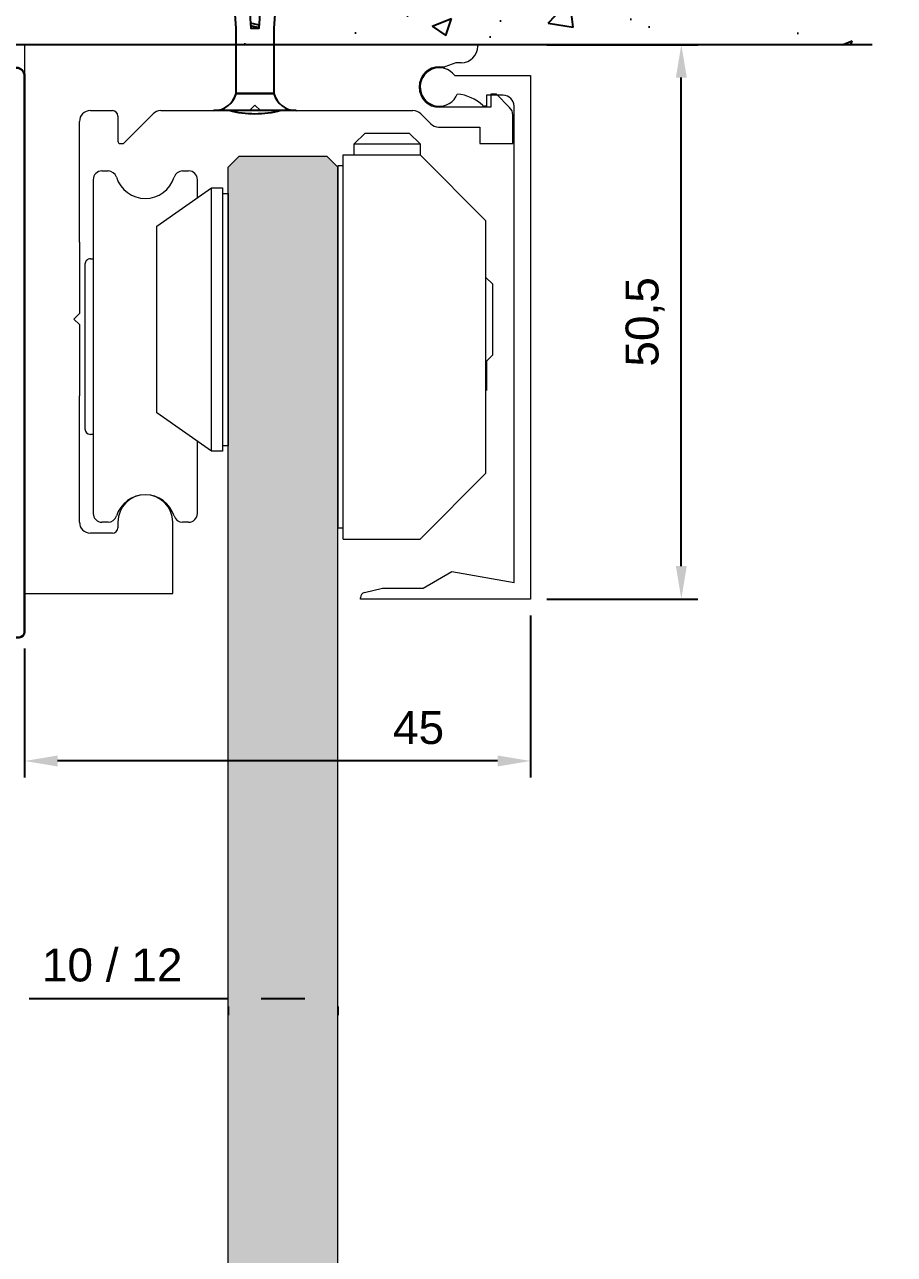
# Model space of a CAD drawing. Header units: millimetres. Extents: x 3394 to 4591, y 1370 to 2211.
# Drawn here: x 4265 to 4344.3, y 2027.5 to 2139.5 of the extents above; entities that cross this region are included whole.
import ezdxf

# ---------------------------------------------------------------- set-up
doc = ezdxf.new("R2010")
doc.units = ezdxf.units.MM
doc.linetypes.add('HIDDEN', pattern=[1.905, 1.27, -0.635])
doc.layers.add('ALUMINIUM', color=7, linetype='Continuous', lineweight=30)
doc.layers.add('GLASS & JOINTS', color=250, linetype='Continuous', lineweight=13)
doc.layers.add('Blocchi', color=7, linetype='Continuous')
doc.layers.add('quote', color=3, linetype='Continuous')
doc.layers.add('GLASS HATCH', color=7, linetype='Continuous', true_color=0xb8ffed, transparency=0.5)
doc.styles.get("Standard").update_dxf_attribs({"font": 'arial.ttf'})
doc.dimstyles.new('ISO-25$0', dxfattribs={"dimtxt": 3, "dimasz": 3, "dimexe": 1.5, "dimexo": 1.5, "dimgap": 1.5, "dimtad": 1, "dimtxsty": 'Standard', "dimcen": 2.5, "dimadec": 0, "dimazin": 0, "dimtfac": 1, "dimtmove": 0, "dimatfit": 3, "dimfxl": 0, "dimarcsym": 0})

# ---------------------------------------------------------------- blocks, each defined once
blk = doc.blocks.new('binario Glass')
at = {"layer": 'ALUMINIUM', "color": 6}
for p, q in [((19.49999999999955, 53.99999999999977), (8.999999999999545, 53.99999999999932)), ((8.999999999999545, 53.99999999999932), (8.999999999999545, 52.79999999999859)), ((8.999999999999545, 52.79999999999859), (9.447058823529005, 51.96176470588193)), ((10.5, 52.79999999999995), (11.89999999999964, 52.79999999999995)), ((20, 2.849999999999682), (19.99999999999955, 53.49999999999977)), ((12.19999999999982, 52.49999999999977), (12.19999999999936, 48.09999999999968)), ((13.89999999999964, 51.99999999999977), (17.5, 52.00000000000023)), ((13.39999999999918, 47.09999999999923), (13.39999999999964, 51.49999999999932)), ((18, 51.49999999999977), (18, 42.70367250373897)), ((9.447058823529005, 48.63823529411661), (8.99999999999909, 47.79999999999768)), ((10.19999999999936, 48.09999999999923), (10.19999999999982, 48.44999999999868)), ((8.99999999999909, 47.79999999999768), (8.99999999999909, 47.60000000000014)), ((11.89999999999918, 47.7999999999995), (10.49999999999955, 47.7999999999995)), ((9.99999999999909, 46.59999999999877), (12.89999999999918, 46.59999999999923)), ((18, 39.29632749626148), (18, 4.849999999999682)), ((13.49999999999955, 11.49999999999977), (9.5, 11.49999999999977)), ((9.5, 11.49999999999977), (9.499999999999545, 8.3961314041087)), ((13.49999999999955, 2.749999999999318), (13.49999999999955, 11.49999999999932)), ((-12.199999999998, 8.450000000000045), (-14.20000000000073, 6.449999999997317)), ((-10.50000000000091, 8.450000000000045), (-12.199999999998, 8.450000000000045)), ((9.499999999999545, 8.396131404108246), (10.99999999999955, 7.345820096793659)), ((-9.50000000000091, 6.414213562370378), (-9.50000000000091, 7.450000000000045)), ((10.99999999999955, 7.345820096794114), (11, 2.499999999999318)), ((-14.20000000000073, 6.449999999997317), (-14.20000000000073, 1.999999999999318)), ((-11.50000000000091, 3.999999999997499), (-9.792893218814243, 5.707106781184166)), ((-17.69999999999982, 3.999999999999773), (-17.69999999999982, -2.273736754432321e-13)), ((-16.20000000000027, 1.999999999999773), (-16.19999999999982, 3.999999999999318)), ((-11.50000000000091, 2.499999999997499), (-11.50000000000091, 3.999999999997499)), ((17.24999999999955, 4.099999999999682), (16.44999999999982, 4.099999999999682)), ((-0.5000000000004547, 2.499999999999318), (-11.50000000000091, 2.499999999997499)), ((-9.094947017729282e-13, 1.999999999999773), (-0.5000000000004547, 2.499999999999773)), ((0.4999999999995453, 2.499999999999318), (-9.094947017729282e-13, 1.999999999999318)), ((10.99999999999955, 2.499999999998863), (0.4999999999995453, 2.499999999998863)), ((15.69999999999982, 3.349999999999682), (15.69999999999982, 2.749999999999773)), ((-14.20000000000073, 1.999999999999773), (-16.20000000000027, 1.999999999999773)), ((14.94999999999982, 1.999999999999773), (14.24999999999955, 1.999999999999773)), ((17.69999999999982, -2.273736754432321e-13), (17.69999999999982, 2.099999999999682)), ((17.69999999999982, 2.099999999999682), (19.25, 2.099999999999682)), ((-17.69999999999982, -2.273736754432321e-13), (17.69999999999982, 2.273736754432321e-13))]:
    blk.add_line(p, q, dxfattribs=at)
for centre, radius, start, end in [((19.49999999999955, 53.49999999999977), 0.5000000000000006, 0, 90), ((10.5, 52.49999999999977), 0.3000000000000116, 90, 206.5650511771013), ((11.89999999999964, 52.49999999999977), 0.3000000000000086, 0, 89.99999999997395), ((9.85923744793854, 52.12521325417515), 0.4434034803196035, 201.6306951433602, 32.86572148394345), ((13.89999999999964, 51.49999999999977), 0.5000000000000006, 90, 180), ((17.5, 51.49999999999977), 0.4999999999999449, 0, 90), ((9.799999999999272, 48.44999999999868), 0.4000000000000341, 0, 151.9275130641248), ((9.99999999999909, 47.59999999999923), 1.00000000000006, 179.9999999999609, 270), ((10.49999999999955, 48.09999999999923), 0.2999999999999531, 180, 270), ((11.89999999999918, 48.09999999999923), 0.3000000000000676, 270, 0), ((12.89999999999964, 47.09999999999923), 0.4999999999999449, 270, 0), ((12.46910902998798, 42.18236283260489), 0.6000000000000225, 329.7924970405892, 149.7924970406004), ((15.66762175605481, 43.03940173452588), 0.6000000000000802, 60.20750295857892, 240.207502958608), ((14.49999999999955, 40.99999999999977), 2.949999999999989, 29.5918457939272, 60.207502958608), ((17.5, 42.70367250373897), 0.5000000000000006, 209.5918457939627, 0), ((14.49999999997817, 40.99999999996339), 2.94999999999993, 149.7924970401803, 330.4081542067611), ((14.49999999999955, 40.99999999999977), 1.74999999999994, 149.7924970412662, 60.207502958608), ((17.5, 39.29632749626148), 0.5000000000000578, 0, 150.4081542068193), ((-10.50000000000091, 7.450000000000045), 0.9999999999999437, 0, 90), ((-10.50000000000091, 6.414213562370378), 1, 314.9999999999816, 0), ((-16.95000000000027, 3.999999999999773), 0.7500000000000008, 0, 180), ((17.24999999999955, 4.849999999999682), 0.7500000000000008, 270, 0), ((16.44999999999982, 3.349999999999682), 0.7500000000000004, 90, 180), ((14.25, 2.749999999999318), 0.7500000000000004, 180, 270), ((14.94999999999982, 2.749999999999318), 0.7500000000000008, 270, 0), ((19.25, 2.849999999999682), 0.7500000000000572, 270, 0)]:
    blk.add_arc(centre, radius, start, end, dxfattribs=at)
blk = doc.blocks.new('tassello')
at = {"color": 3}
blk.add_lwpolyline([(3, 1.570796257510665e-07), (-2.999999999999545, -1.570796257510665e-07, -0.3401220104936952), (-1.375000319165338, -1.250000071994691), (1.375000450065272, -1.249999928004968, -0.340122010493692)], format="xyb", close=True, dxfattribs=at)
blk.add_lwpolyline([(1.874999297992872, 2.706655095607857e-07, 0.1333334733354841), (-1.875004240001545, -1.267407697014278e-06)], format="xyb", dxfattribs=at)
blk.add_lwpolyline([(1.375000065449967, -1.249999928004968), (-1.374999934550033, -1.250000071994691), (-1.374999685840066, -6.000006722344892), (-1.514511788918753, -7.995129047307159), (-1.102926612364172, -9.27695898096215), (-1.601707516085298, -9.242081083864718), (-1.70634222071385, -10.73842993679193), (-1.294761733204268, -12.02024455294702), (-1.793536372447306, -11.98536659390868), (-1.898172062717549, -13.48173039186952), (-1.486591798665359, -14.76354558333946), (-1.985366228808743, -14.7286681039526), (-2.090002457646733, -16.22503195333513), (-1.678421875608365, -17.50684657795955), (-2.177196087602624, -17.47196914878975), (-2.281830814848945, -18.9683191748336), (-1.870245669293126, -20.25014801194391), (-2.369025941530708, -20.21527012404079), (-2.456223430502632, -21.46224735550584), (-2.204213907744816, -23.23412025708615), (-1.505914805239172, -23.28295007714667), (-0.2973747557671231, -6.000000015570095), (0.2973753840860809, -5.99999998442911), (1.505917743425016, -23.2829574194476), (2.20421575894261, -23.23412810191633), (2.456225848420218, -21.46224988475228), (2.369028558469836, -20.21527737595682), (1.870245568232804, -20.25015550640762), (2.281832781129651, -18.96831899841698), (2.177197890498974, -17.47196888770259), (1.678417425663156, -17.50684684156101), (2.090002603433732, -16.22501667171377), (1.985367797958588, -14.72867542913707), (1.486590100073954, -14.76355318951244), (1.898173425731329, -13.48173034501428), (1.793538127552893, -11.98537440608982), (1.294759911569599, -12.02025216773109), (1.706343255823867, -10.73842847939204), (1.601708483914081, -9.242080916134114), (1.102927072360217, -9.27695890123016), (1.514512568744976, -7.995128067538985), (1.375000314159479, -6.000006578354487)], close=True, dxfattribs=at)
at = {"color": 8}
for points in [[(0.3129558258256111, -6.222809483613332), (-0.3238356660267527, -6.378417016955609)], [(0.2988003152267993, -6.020378984354466), (-0.309188176994212, -6.168948016188665)], [(0.3767973736285057, -7.13578248027045), (-0.3898966165616002, -7.323133020414502)], [(0.3626418630296939, -6.933352481011639), (-0.3752491275290595, -7.113664519647614)], [(0.4406379214315166, -8.0487534769278), (-0.455958067096617, -8.267847523873456)], [(0.4264834108325886, -7.846325477668984), (-0.441310078063907, -8.058381023106449)], [(0.5044784692349822, -8.961725473585034), (-0.522019517631179, -9.212562027332297)], [(0.4903234586354301, -8.75929497432628), (-0.507372028599093, -9.003093526565408)], [(0.5541645064386103, -9.672266470983345), (-0.5734334791341098, -9.947808030024248)], [(0.6180070542422982, -10.58524496764051), (-0.6394929296684495, -10.89253003348313)], [(0.5683200170378768, -9.874696470242156), (-0.5880809681657411, -10.15727653079125)], [(0.6818491020458168, -11.49822446429778), (-0.7055543802025568, -11.83725253694195)], [(0.6321625648415647, -10.78767546689937), (-0.6541404187005355, -11.10199853425013)], [(0.7456906498491662, -12.41120346095499), (-0.7716158307371188, -12.78197454040094)], [(0.6960041126449141, -11.70065446355659), (-0.7202018692350975, -12.04672103770895)], [(0.8095321976525156, -13.32418245761221), (-0.8376772812716808, -13.72669704385987)], [(0.7598461604484328, -12.61363396021386), (-0.7862633197692048, -12.99144354116788)], [(0.8733742454560343, -14.23716145426931), (-0.9037382318060736, -14.67141954731881)], [(0.8236877082517822, -13.52661295687096), (-0.8523242703040523, -13.9361660446267)], [(-0.8249992814326106, -13.72361754319616), (-0.8249992907649357, -13.54538754319617)], [(-0.8249992328128428, -14.65219104319601), (-0.8249992706523699, -13.92951204319604)], [(0.8250007460760571, -14.24900045680226), (0.8250007092347005, -13.54538745680236)], [(0.9249972934157995, -15.15312645156644), (-0.9249866829140956, -15.60519154843121)], [(0.8875297560553008, -14.43959195352829), (-0.9183857208381596, -14.88088854808564)], [(-0.824999184193075, -15.58076504319604), (-0.8249992220321474, -14.8580855431959)], [(0.8250007946962796, -15.17757395680212), (0.8250007568562978, -14.45488745680223)], [(0.9249978041962095, -15.35901595156633), (-0.9250121721333926, -15.81108704843257)], [(0.9249988420360751, -16.08170595156628), (-0.9249856342935345, -16.53377054843111)], [(-0.8249991355728525, -16.50933854319589), (-0.8249991734119249, -15.78665904319598)], [(0.8250008433160474, -16.10614795680215), (0.8250008054765203, -15.3834609568022)], [(0.9249988528163158, -16.28759495156623), (-0.9250111235128315, -16.73966654843241)], [(0.9249998906566361, -17.01028495156618), (-0.924984085673259, -17.46235004843106)], [(-0.82499908695263, -17.43791204319587), (-0.8249991247921571, -16.71523304319578)], [(0.8250008919358152, -17.034721456802), (0.8250008540962881, -16.31203445680205)], [(0.9250004014365913, -17.21617445156608), (-0.925009574892556, -17.66824554843231)], [(-0.8249990383328623, -18.36648554319584), (-0.8249990761723893, -17.64380654319586)], [(0.8250009405560377, -17.96329495680197), (0.8250009027160559, -17.24060795680214)], [(0.9250004500568139, -18.14474595156605), (-0.9250100262725027, -18.59681754843234)], [(0.9249999392764039, -17.93885695156598), (-0.9249845370532057, -18.39092204843098)], [(-0.8249989897130945, -19.29505904319569), (-0.8249990275521668, -18.57238004319572)], [(0.8250009891762602, -18.89186845680194), (0.8250009513362784, -18.16918195680194)], [(0.9249999986768671, -19.07331795156608), (-0.925009977652735, -19.52538904843232)], [(0.9249994878964571, -18.86742845156607), (-0.924984488433438, -19.31949354843096)], [(-0.824998941092872, -20.22363304319572), (-0.8249989789319443, -19.50095354319581)], [(0.825001037796028, -19.8204419568018), (0.8250009999565009, -19.09775545680202)], [(0.9250000472966349, -20.00188945156594), (-0.9250099290329672, -20.45396104843223)], [(0.9249995365162249, -19.79600045156599), (-0.9249844398136702, -20.24806554843087)], [(-0.8249988924726495, -21.15220654319558), (-0.8249989303121765, -20.4295275431956)], [(0.8250010864157957, -20.74901595680183), (0.8250010485762687, -20.02632895680188)], [(0.9250010959167412, -20.93046095156581), (-0.9250088804128609, -21.3825325484321)], [(0.9250005851363312, -20.72457195156596), (-0.9249833911935639, -21.17663654843079)], [(-0.8047693819517008, -21.35314804213647), (-1.741493178997189e-06, -24.03570749999869)], [(0.8250021145177016, -21.28571295680183), (4.258507033227943e-06, -24.03570749999847)], [(0.8250011145178178, -21.28572095680181), (0.8250010971960364, -20.95490245680185)]]:
    blk.add_lwpolyline(points, dxfattribs=at)
for points in [[(0.9250002003718691, -15.35903179932541, 0.2436589233617568), (0.9250003351239684, -15.15314538471671)], [(-0.9249985898659361, -15.60524022148093, 0.2436589094946543), (-0.9249987084476743, -15.81112662568546)], [(0.9250002489916369, -16.28760529932538, 0.2436589233617568), (0.9250003837441909, -16.08171888471668)], [(-0.9249985412461683, -16.53381372148078, 0.2436589094946543), (-0.9249986598279065, -16.73970012568532)], [(0.9250002976114047, -17.21617879932523, 0.2436589233617568), (0.9250004323639587, -17.01029238471665)], [(-0.9249984926259458, -17.46238722148075, 0.2436589094946543), (-0.9249986112081388, -17.6682736256854)], [(-0.9249984440057233, -18.39096072148072, 0.2436589094946543), (-0.924998562588371, -18.59684712568526)], [(0.9250003462316272, -18.14475229932521, 0.2436589233617568), (0.9250004809837264, -17.93886588471662)], [(-0.9249983953859555, -19.31953422148069, 0.2436589094946543), (-0.9249985139676937, -19.52542062568534)], [(0.9250003948518497, -19.07332579932518, 0.2436589233617568), (0.925000529603949, -18.86743938471659)], [(-0.9249983467661878, -20.24810822148061, 0.2436589094946543), (-0.924998465347926, -20.45399462568514)], [(0.9250004434716175, -20.00189979932509, 0.2436589233617568), (0.9250005782241715, -19.7960133847165)], [(-0.92499829814642, -21.17667422148054, 0.2436589094946543), (-0.9249984167281582, -21.38256062568519)], [(0.9250004920913852, -20.93046579932502, 0.2436589233617568), (0.9250006268439392, -20.72457938471644)]]:
    blk.add_lwpolyline(points, format="xyb", dxfattribs=at)
blk = doc.blocks.new('*D51')
at = {"layer": 'Defpoints', "color": 0, "transparency": 16777216}
for p in [(4311.148637448688, 2137.686781426867), (4324.89491971079, 2137.686781426867), (4311.148637448688, 2087.186781426843)]:
    blk.add_point(p, dxfattribs=at)
at = {"layer": 'quote', "color": 0, "lineweight": -2, "transparency": 16777216}
for p, q in [((4312.648637448688, 2137.686781426867), (4326.39491971079, 2137.686781426867)), ((4324.89491971079, 2090.186781426843), (4324.89491971079, 2134.686781426867)), ((4312.648637448688, 2087.186781426843), (4326.39491971079, 2087.186781426843))]:
    blk.add_line(p, q, dxfattribs=at)
at = {"layer": 'quote', "color": 0, "transparency": 16777216}
for points in [[(4324.39491971079, 2134.686781426867), (4325.39491971079, 2134.686781426867), (4324.89491971079, 2137.686781426867)], [(4324.39491971079, 2090.186781426843), (4325.39491971079, 2090.186781426843), (4324.89491971079, 2087.186781426843)]]:
    blk.add_solid(points, dxfattribs=at)
at = {"layer": 'quote', "color": 0, "transparency": 16777216, "insert": (4321.592054772181, 2112.436781426853), "char_height": 3, "attachment_point": 5, "rotation": 90}
blk.add_mtext('50,5', dxfattribs=at)
blk = doc.blocks.new('*D52')
at = {"layer": 'Defpoints', "color": 0, "transparency": 16777216}
for p in [(4311.148637448686, 2087.186781426843), (4265.038637448685, 2084.186781426867), (4265.038637448685, 2072.428561082867)]:
    blk.add_point(p, dxfattribs=at)
at = {"layer": 'quote', "color": 0, "lineweight": -2, "transparency": 16777216}
for p, q in [((4311.148637448686, 2085.686781426843), (4311.148637448686, 2070.928561082867)), ((4265.038637448685, 2082.686781426867), (4265.038637448685, 2070.928561082867)), ((4308.148637448686, 2072.428561082867), (4268.038637448685, 2072.428561082867))]:
    blk.add_line(p, q, dxfattribs=at)
at = {"layer": 'quote', "color": 0, "transparency": 16777216}
for points in [[(4268.038637448685, 2072.928561082867), (4268.038637448685, 2071.928561082867), (4265.038637448685, 2072.428561082867)], [(4308.148637448686, 2072.928561082867), (4308.148637448686, 2071.928561082867), (4311.148637448686, 2072.428561082867)]]:
    blk.add_solid(points, dxfattribs=at)
at = {"layer": 'quote', "color": 0, "transparency": 16777216, "insert": (4300.944381926426, 2075.454140891872), "char_height": 3, "attachment_point": 5}
blk.add_mtext('45', dxfattribs=at)
blk = doc.blocks.new('*D53')
at = {"layer": 'Defpoints', "color": 0, "transparency": 16777216}
for p in [(4283.588636613967, 2051.558628643243), (4293.588636613967, 2051.558628643243), (4293.588636613967, 2050.771485521042)]:
    blk.add_point(p, dxfattribs=at)
at = {"layer": 'quote', "color": 0, "lineweight": -2, "transparency": 16777216}
for p, q in [((4283.588636613967, 2050.771485521042), (4265.449482452985, 2050.771485521042)), ((4290.588636613967, 2050.771485521042), (4286.588636613967, 2050.771485521042)), ((4283.588636613967, 2050.058628643243), (4283.588636613967, 2049.271485521042)), ((4293.588636613967, 2050.058628643243), (4293.588636613967, 2049.271485521042))]:
    blk.add_line(p, q, dxfattribs=at)
at = {"layer": 'quote', "color": 0, "transparency": 16777216}
for points in [[(4286.588636613967, 2051.271485521042), (4286.588636613967, 2050.271485521042), (4283.588636613967, 2050.771485521042)], [(4290.588636613967, 2051.271485521042), (4290.588636613967, 2050.271485521042), (4293.588636613967, 2050.771485521042)]]:
    blk.add_solid(points, dxfattribs=at)
at = {"layer": 'quote', "color": 0, "transparency": 16777216, "insert": (4273.019059533475, 2053.822645139051), "char_height": 3, "attachment_point": 5}
blk.add_mtext('10 / 12', dxfattribs=at)

msp = doc.modelspace()

# ---------------------------------------------------------------- hatches: boundary and pattern name
h = msp.add_hatch()
h.set_pattern_fill('AR-CONC', color=256, scale=0.1)
h.set_pattern_definition([(49.99999999999999, (1766.632297357685, 681.8451567525415), (18.2184668996004, -1.593908553890309), [1.905, -20.955]), (355, (1766.632297357685, 681.8451567525415), (-3.524342142496934, 19.10568452390352), [1.524, -16.764058417]), (100.4514447, (1768.150498057684, 681.7123314025414), (14.69412470903533, 17.51177519121951), [1.61900088, -17.80902445999999]), (46.18420000000001, (1766.632297357685, 686.9251567525414), (27.10790408921299, -4.204232793272715), [2.8575, -31.4325]), (96.63555760999992, (1768.891287357684, 686.5748067525415), (23.7404134051503, 24.74261245977215), [2.428502314, -26.713560816]), (351.1841511700001, (1766.632297357685, 686.9251567525414), (23.74041340649771, 24.74261245855327), [2.285996707, -25.145973192]), (21, (1769.172297357685, 685.6551567525414), (15.16143912691325, -10.22651981870876), [1.905, -20.955]), (326.0000000000001, (1769.172297357685, 685.6551567525414), (6.180202834764708, 18.41879661223193), [1.524, -16.764]), (71.45144499999999, (1770.435750617684, 684.8029467625415), (21.34164192787162, 8.192276888590525), [1.61900088, -17.80899376]), (37.50000000000001, (1766.632297357685, 681.8451567525415), (0.3088603250591817, 8.455503887315311), [0, -16.5608, 0, -17.018, 0, -16.8275]), (7.499999999999999, (1766.632297357685, 681.8451567525415), (6.681966251030575, 10.01805748181195), [0, -9.7028, 0, -16.1798, 0, -6.413500000000001]), (327.5, (1760.968097357685, 681.8451567525415), (13.55905951668714, -0.5728743992673444), [0, -6.350000000000001, 0, -19.812, 0, -26.289]), (317.5, (1758.428097357685, 681.8451567525415), (14.81291813860181, 2.542649103333303), [0, -8.255, 0, -13.1572, 0, -18.669])])
edge = h.paths.add_edge_path()
edge.add_spline(control_points=[(4251.34177995589, 2157.773894058812), (4263.785969345992, 2160.102729734331), (4344.315430569804, 2184.048569350684), (4312.348714610116, 2153.282661512326), (4342.28102345021, 2137.686781426866)], knot_values=[66.53022502847658, 66.53022502847658, 66.53022502847658, 66.53022502847658, 101.7331283045513, 137.9242458882811, 137.9242458882811, 137.9242458882811, 137.9242458882811], degree=3, periodic=0)
edge.add_line((4342.28102345021, 2137.686781426866), (4251.34177995589, 2137.686781426866))
edge.add_line((4251.34177995589, 2137.686781426866), (4251.34177995589, 2157.773894058812))
edge = h.paths.add_edge_path()
edge.add_spline(control_points=[(4197.333351487147, 2137.686781426866), (4207.457030940479, 2152.199143531337), (4215.235501177713, 2178.246526902188), (4237.769261403166, 2156.661728184364), (4249.324391362607, 2157.396355082175), (4251.34177995589, 2157.773894058812)], knot_values=[0, 0, 0, 0, 33.88785283328875, 60.82330967277503, 66.53022502847658, 66.53022502847658, 66.53022502847658, 66.53022502847658], degree=3, periodic=0)
edge.add_line((4251.34177995589, 2157.773894058812), (4251.34177995589, 2137.686781426866))
edge.add_line((4251.34177995589, 2137.686781426866), (4197.333351487147, 2137.686781426866))
at = {"layer": 'GLASS HATCH'}
h = msp.add_hatch(color=256, dxfattribs=at)
h.dxf.hatch_style = 1
h.paths.add_polyline_path([(4293.588636613967, 2126.543866397611), (4292.588636613967, 2127.543866397611), (4284.588638700129, 2127.543866397611), (4283.588638700129, 2126.543866397611), (4283.588638700129, 1994.413675172219), (4286.423095392923, 1994.413675172219), (4287.673095392923, 1997.848021946537), (4290.673095392923, 1990.9793283979), (4292.423095392923, 1994.413675172219), (4293.588636613967, 1994.413675172219)])
h.paths.add_polyline_path([(4283.588638700129, 1886.575428839187), (4284.588638700129, 1885.575428839187), (4292.588636613967, 1885.575428839186), (4293.588636613967, 1886.575428839186), (4293.588636613967, 1989.413675172219), (4292.423095392923, 1989.413675172219), (4291.173095392923, 1985.9793283979), (4288.173095392923, 1992.848021946537), (4286.423095392923, 1989.413675172219), (4283.588638700129, 1989.413675172219)])

# ---------------------------------------------------------------- linework, layer by layer
msp.add_line((4342.28102345021, 2137.686781426866), (4197.333351487147, 2137.686781426866))
at = {"color": 7, "linetype": 'Continuous', "lineweight": 15}
for p, q in [((4265.038637448687, 2137.686781426843), (4265.038637448687, 2115.936781426843)), ((4306.338637448686, 2137.686781426843), (4265.038637448687, 2137.686781426843)), ((4306.338637448686, 2137.686781426843), (4306.338637448686, 2137.550751661109)), ((4302.848637448687, 2135.686781426843), (4303.338637448686, 2135.686781426843)), ((4304.338637448686, 2136.050751661109), (4303.338637448686, 2135.686781426843)), ((4304.838637448686, 2136.050751661109), (4304.338637448686, 2136.050751661109)), ((4304.248637448686, 2134.886781426843), (4311.148637448686, 2134.886781426843)), ((4311.148637448686, 2134.886781426843), (4311.148637448686, 2087.186781426843)), ((4308.648637448686, 2133.086781426842), (4307.148637448686, 2133.086781426842)), ((4307.148637448686, 2133.086781426842), (4307.148637448686, 2132.086781426844)), ((4307.538637448687, 2133.186781426843), (4307.538637448687, 2131.986781426844)), ((4308.038637448687, 2133.186781426843), (4307.538637448687, 2133.186781426843)), ((4308.038637448687, 2133.186781426843), (4309.245744229874, 2131.979674645656)), ((4271.038637448687, 2131.686781426844), (4273.038637448687, 2131.686781426844)), ((4273.538637448687, 2131.186781426843), (4273.538637448687, 2128.886781426843)), ((4276.745744229874, 2131.393888208029), (4274.038637448687, 2128.686781426843)), ((4277.45285101106, 2131.686781426843), (4285.538637448687, 2131.686781426843)), ((4285.538637448687, 2131.686781426843), (4286.038637448687, 2132.186781426843)), ((4286.038637448687, 2132.186781426843), (4286.538637448687, 2131.686781426843)), ((4286.538637448687, 2131.686781426843), (4300.434423886313, 2131.686781426844)), ((4302.055744229873, 2130.479674645656), (4301.1415306675, 2131.393888208029)), ((4307.538637448687, 2131.986781426844), (4302.848637448687, 2131.986781426844)), ((4307.148637448686, 2132.086781426844), (4306.954837023036, 2132.086781426844)), ((4309.538637448687, 2128.686781426843), (4309.538637448687, 2131.272567864469)), ((4309.648637448686, 2088.686781426843), (4309.648637448686, 2132.086781426844)), ((4270.038637448687, 2119.686781426843), (4270.038637448687, 2130.686781426843)), ((4302.76285101106, 2130.186781426843), (4306.538637448687, 2130.186781426843)), ((4306.538637448687, 2130.186781426843), (4306.538637448687, 2128.686781426843)), ((4295.088637791158, 2128.643929721586), (4296.088637955071, 2129.643857242338)), ((4296.088637955071, 2129.643857242338), (4300.088638610722, 2129.643857242338)), ((4300.088638610722, 2129.643857242338), (4301.08863691199, 2128.643929721586)), ((4273.738637448686, 2128.686781426843), (4274.038637448687, 2128.686781426843)), ((4295.088637791158, 2128.643929721586), (4300.224421716811, 2128.643929721586)), ((4300.224421716811, 2128.643929721586), (4301.08863691199, 2128.643929721586)), ((4306.538637448687, 2128.686781426843), (4309.538637448687, 2128.686781426843)), ((4265.038637448687, 2097.686795731957), (4265.038637448687, 2127.686767121728)), ((4294.088637627246, 2092.643916370145), (4294.088637627246, 2127.644002200834)), ((4294.088637627246, 2127.644002200834), (4301.08863691199, 2127.644002200834)), ((4307.088637895466, 2121.643960239164), (4301.08863691199, 2127.644002200834)), ((4272.088637280794, 2126.186787845365), (4272.647472269417, 2126.186787845365)), ((4279.429802842023, 2126.186787845365), (4279.988637364985, 2126.186787845365)), ((4293.588636613967, 2126.643836261503), (4293.588636613967, 2125.643908740751)), ((4294.088637627246, 2126.643836261503), (4293.588636613967, 2126.643836261503)), ((4293.588636613967, 2125.643908740751), (4293.588636613967, 2094.644009830228)), ((4277.088637634696, 2121.143996478788), (4282.088637522937, 2124.643981219999)), ((4282.088637522937, 2100.643813373319), (4282.088637522937, 2124.643981219999)), ((4282.088637522937, 2124.643981219999), (4283.08863768685, 2124.643981219999)), ((4283.08863768685, 2124.643981219999), (4283.08863768685, 2100.643813373319)), ((4283.08863768685, 2124.144017459623), (4283.588636837484, 2124.144017459623)), ((4283.588636837484, 2124.144017459623), (4283.588636837484, 2112.643897296659)), ((4277.088637634696, 2112.643897296659), (4277.088637634696, 2121.143996478788)), ((4307.088637895466, 2098.643958331815), (4307.088637895466, 2121.643960239164)), ((4270.038637448687, 2119.686781426843), (4270.038637448687, 2113.186781426843)), ((4283.588638700129, 2119.543969394437), (4283.588638700129, 2105.544030429593)), ((4293.588636613967, 2119.543969394437), (4293.588636613967, 2105.544030429593)), ((4271.038637667479, 2118.186890842191), (4271.288637242796, 2118.186890842191)), ((4270.538637585522, 2117.686688663236), (4270.538637585522, 2102.68682217764)), ((4265.038637448687, 2115.936781426843), (4265.038637448687, 2109.436781426843)), ((4307.088637895466, 2116.493880511991), (4307.688636876227, 2115.894019366971)), ((4307.688636876227, 2115.894019366971), (4307.688636876227, 2109.394013644926)), ((4270.038637448687, 2113.186781426843), (4269.538637448685, 2112.686781426844)), ((4269.538637448685, 2112.686781426844), (4270.038637448687, 2112.186781426843)), ((4270.038637448687, 2112.186781426843), (4270.038637448687, 2105.686781426843)), ((4277.088637634696, 2104.144036533109), (4277.088637634696, 2112.643897296659)), ((4283.588636837484, 2112.643897296659), (4283.588636837484, 2101.144015552274)), ((4265.038637448687, 2109.436781426843), (4265.038637448687, 2087.686781426843)), ((4307.688636876227, 2109.394013644926), (4307.088637895466, 2108.793914081327)), ((4307.138638741852, 2108.843981982938), (4307.138638741852, 2106.193959476224)), ((4270.038637448687, 2094.186781426844), (4270.038637448687, 2105.686781426843)), ((4307.138638741852, 2106.193959476224), (4307.088637895466, 2106.244027377836)), ((4282.088637522937, 2100.643813373319), (4277.088637634696, 2104.144036533109)), ((4271.288637242796, 2102.186858417264), (4271.038637667479, 2102.186858417264)), ((4283.588636837484, 2101.144015552274), (4283.08863768685, 2101.144015552274)), ((4283.08863768685, 2100.643813373319), (4282.088637522937, 2100.643813373319)), ((4301.08863691199, 2092.643916370145), (4307.088637895466, 2098.643958331815)), ((4272.647472269417, 2094.186722995511), (4272.088637280794, 2094.186722995511)), ((4273.538637448687, 2094.186781426844), (4273.538637448687, 2093.686781426843)), ((4278.538637448687, 2087.686781426843), (4278.538637448687, 2094.186781426844)), ((4279.988637364985, 2094.186722995511), (4279.429802842023, 2094.186722995511)), ((4293.588636613967, 2094.644009830228), (4293.588636613967, 2093.643843890897)), ((4273.038637448687, 2093.186781426843), (4271.038637448687, 2093.186781426843)), ((4294.088637627246, 2093.643843890897), (4293.588636613967, 2093.643843890897)), ((4294.088637627246, 2092.643916370145), (4301.08863691199, 2092.643916370145)), ((4301.379279417716, 2088.186781426843), (4303.977355629068, 2089.686781426843)), ((4303.977355629068, 2089.686781426843), (4309.648637448686, 2088.686781426843)), ((4265.038637448687, 2087.686781426843), (4278.538637448687, 2087.686781426843)), ((4296.027676500887, 2087.782630471042), (4297.648637448686, 2088.186781426843)), ((4297.648637448686, 2088.186781426843), (4301.379279417716, 2088.186781426843)), ((4295.648637448686, 2087.186781426843), (4295.648637448686, 2087.297482607903)), ((4311.148637448686, 2087.186781426843), (4295.648637448686, 2087.186781426843))]:
    msp.add_line(p, q, dxfattribs=at)
at = {"color": 7, "linetype": 'HIDDEN', "lineweight": 15}
for p, q in [((4295.088637791158, 2127.644002200833), (4295.088637791158, 2128.643929721586)), ((4301.08863691199, 2128.643929721586), (4301.08863691199, 2127.644002200833))]:
    msp.add_line(p, q, dxfattribs=at)
at = {"color": 7, "linetype": 'Continuous', "lineweight": 15}
for centre, radius, start, end in [((4304.838637448686, 2137.550751661109), 1.499999999999915, 270, 0), ((4302.848637448687, 2133.836781426844), 1.850000000000023, 90, 270), ((4302.848637448687, 2133.836781426842), 1.749999999999964, 36.86989764587547, 338.5844315130158), ((4304.088637448686, 2129.216781426843), 3.999999999999961, 46.9662950342934, 84.41665901995145), ((4308.648637448686, 2132.086781426844), 1.000000000000085, 0, 90), ((4271.038637448687, 2130.686781426843), 1.000000000000227, 90, 180), ((4273.038637448687, 2131.186781426843), 0.5000000000006821, 0, 90), ((4277.45285101106, 2130.686781426843), 0.9999999999999476, 90, 134.9999999999774), ((4300.434423886313, 2130.686781426843), 1.000000000000227, 45.00000000002259, 90), ((4306.954837023036, 2132.286781426843), 0.1999999999997367, 226.9662950345095, 270), ((4308.538637448687, 2131.272567864469), 1.00000000000035, 0, 44.99999999999036), ((4302.76285101106, 2131.186781426843), 0.9999999999999476, 225.0000000000226, 270), ((4273.738637448686, 2128.886781426843), 0.2000000000001023, 180, 270), ((4272.088637448686, 2125.386781426843), 0.8000000000001251, 90, 180), ((4272.647472457124, 2125.386781426843), 0.7999999999998547, 17.20399445507094, 90), ((4276.038637448687, 2126.436781426843), 2.750000000000288, 197.2039944550709, 342.796005544929), ((4279.42980244025, 2125.386781426843), 0.7999999999998547, 90, 162.796005544929), ((4279.988637448686, 2125.386781426843), 0.8000000000001251, 0, 90), ((4271.038637448967, 2117.68678142675), 0.5000000000001137, 89.99999999781137, 179.9999999979156), ((4271.038637448407, 2102.68678142675), 0.4999999999998295, 179.9999999979156, 269.9999999979156), ((4276.038637448687, 2093.936781426843), 2.750000000000456, 17.20399445512502, 162.796005544875), ((4276.038637448687, 2094.186781426844), 2.5, 0, 180), ((4271.038637448687, 2094.186781426844), 1.000000000000796, 180, 270), ((4272.088637448686, 2094.986781426844), 0.8000000000001251, 180, 270), ((4272.647472457124, 2094.986781426844), 0.7999999999996865, 270, 342.796005544929), ((4279.42980244025, 2094.986781426844), 0.7999999999996865, 197.2039944550709, 270), ((4279.988637448686, 2094.986781426844), 0.8000000000001251, 270, 0), ((4273.038637448687, 2093.686781426843), 0.5000000000006821, 270, 0), ((4296.148637448686, 2087.297482607903), 0.4999999999999716, 103.9999999999223, 180)]:
    msp.add_arc(centre, radius, start, end, dxfattribs=at)
for points, knots in [([(4271.288637242796, 2125.38403248953), (4271.288637242796, 2125.316833999657), (4271.288637242796, 2125.178411758574), (4271.288637242796, 2124.278313091078), (4271.288637242796, 2122.823728904576), (4271.288637242796, 2120.800110217133), (4271.288637242796, 2118.332306242171), (4271.288637242796, 2115.581313361121), (4271.288637242796, 2112.733319467616), (4271.288637242796, 2109.892091656371), (4271.288637242796, 2107.060874209654), (4271.288637242796, 2104.244201685722), (4271.288637242796, 2101.54761994227), (4271.288637242796, 2099.156147919055), (4271.288637242796, 2097.225678781102), (4271.288637242796, 2095.8784359121), (4271.288637242796, 2095.105630486167), (4271.288637242796, 2095.040509373681), (4271.288637242796, 2095.010697604886)], [0, 0, 0, 0, 0.058616717027869, 0.120744638030352, 0.1854558698299173, 0.2515409855438046, 0.317627089833924, 0.3823373938258889, 0.4444651118837844, 0.5030815207832184, 0.5616982378110875, 0.6238285628720187, 0.6885397946715839, 0.7546213649324705, 0.8207074692225899, 0.8854188872569834, 0.9475459568963662, 1, 1, 1, 1]), ([(4280.788637868644, 2123.733937503568), (4280.788637868644, 2123.898587579128), (4280.788637868644, 2124.549828387004), (4280.788637868644, 2125.159189340589), (4280.788637868644, 2125.310551960612), (4280.788637868644, 2125.38403248953)], [0, 0, 0, 0, 0.1482891128892584, 0.5865282560474782, 1, 1, 1, 1]), ([(4280.788637868644, 2095.010697604886), (4280.788637868644, 2095.040584905824), (4280.788637868644, 2095.105871011447), (4280.788637868644, 2095.877242729761), (4280.788637868644, 2097.230376427027), (4280.788637868644, 2099.119076246625), (4280.788637868644, 2100.750537472793), (4280.788637868644, 2101.55385708975)], [0, 0, 0, 0, 0.1694887444359892, 0.3702328321293323, 0.5793274289300508, 0.7928638920520374, 1, 1, 1, 1])]:
    msp.add_open_spline(points, degree=3, knots=knots, dxfattribs=at)
at = {"layer": 'GLASS & JOINTS', "linetype": 'Continuous'}
for p, q in [((4283.588638700129, 2126.543866397611), (4284.588638700129, 2127.543866397611)), ((4284.588638700129, 2127.543866397611), (4292.588636613967, 2127.543866397611)), ((4292.588636613967, 2127.543866397611), (4293.588636613967, 2126.543866397611)), ((4283.588638700129, 1994.413675172219), (4283.588638700129, 2126.543866397611)), ((4293.588636613967, 1994.413675172219), (4293.588636613967, 2126.543866397611))]:
    msp.add_line(p, q, dxfattribs=at)

# ---------------------------------------------------------------- block references
at = {"layer": 'Blocchi', "xscale": -1.25, "yscale": 1.25, "zscale": 1.25, "rotation": 180}
msp.add_blockref('tassello', (4286.038637448687, 2131.686781426843), dxfattribs=at)
at = {"layer": 'Blocchi', "xscale": -1, "rotation": 180}
msp.add_blockref('binario Glass', (4245.038637448686, 2137.686781426867), dxfattribs=at)

# ---------------------------------------------------------------- dimensions: what is measured, and where the dimension line sits
at = {"layer": 'quote'}
dim = msp.add_linear_dim(base=(4324.89491971079, 2137.686781426867), p1=(4311.148637448686, 2087.186781426843), p2=(4311.148637448686, 2137.686781426866), angle=90, dimstyle='ISO-25$0', dxfattribs=at)
dim.commit()
dim.dimension.update_dxf_attribs({"geometry": '*D51', "text_midpoint": (4321.592054772181, 2112.436781426853)})
dim = msp.add_linear_dim(base=(4265.038637448685, 2072.428561082867), p1=(4311.148637448686, 2087.186781426843), p2=(4265.038637448685, 2084.186781426867), text='45', dimstyle='ISO-25$0', dxfattribs=at)
dim.commit()
dim.dimension.update_dxf_attribs({"geometry": '*D52', "text_midpoint": (4300.944381926426, 2072.428561082867), "dimtype": 160})
dim = msp.add_linear_dim(base=(4293.588636613967, 2050.771485521042), p1=(4283.588636613967, 2051.558628643243), p2=(4293.588636613967, 2051.558628643243), angle=180, text='<> / 12', dimstyle='ISO-25$0', dxfattribs=at)
dim.commit()
dim.dimension.update_dxf_attribs({"geometry": '*D53', "text_midpoint": (4273.019059533475, 2050.771485521042), "dimtype": 160})

doc.saveas('drawing.dxf')
